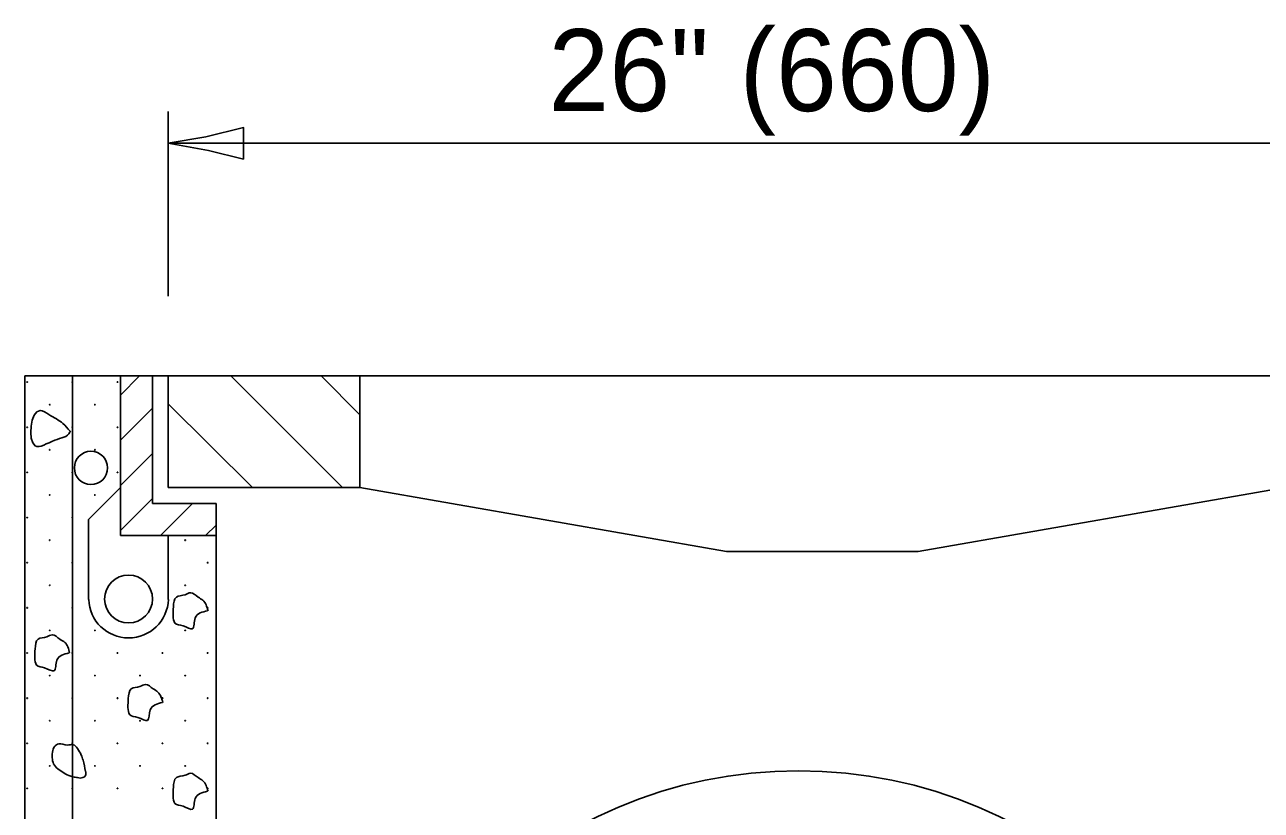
# Model space of a CAD drawing. Extents: x 0 to 2.83, y 0 to 1.83.
# Drawn here: x 1.993 to 2.1848, y 1.1507 to 1.2725 of the extents above; entities that cross this region are included whole.
import ezdxf

# ---------------------------------------------------------------- set-up
doc = ezdxf.new("R2010")
doc.units = 0
doc.layers.add('RD_Pr_Roadway_Dimensions', color=7, linetype='Continuous')
doc.layers.add('RD_Pr_Roadway_Items', color=7, linetype='Continuous')

msp = doc.modelspace()

# ---------------------------------------------------------------- linework, layer by layer
at = {"layer": 'RD_Pr_Roadway_Dimensions'}
for p, q in [((2.01527, 1.23042), (2.01527, 1.25907)), ((2.01527, 1.25412), (2.21816, 1.25412))]:
    msp.add_line(p, q, dxfattribs=at)
msp.add_lwpolyline([(2.02693, 1.25168), (2.02694, 1.25412), (2.02694, 1.25656), (2.0211, 1.25513), (2.01527, 1.25412), (2.02149, 1.25299)], close=True, dxfattribs=at)
at = {"layer": 'RD_Pr_Roadway_Items'}
for p, q in [((1.99301, 1.21806), (2.24043, 1.21806)), ((1.99301, 0.99538), (1.99301, 1.21806)), ((2.00043, 1.00527), (2.00043, 1.21806)), ((2.00787, 1.19332), (2.00787, 1.21806)), ((2.01282, 1.19827), (2.01282, 1.21806)), ((2.01527, 1.20075), (2.01527, 1.21806)), ((2.04498, 1.20075), (2.04498, 1.21806)), ((2.00291, 1.19579), (2.00787, 1.20075)), ((2.01527, 1.20075), (2.04498, 1.20075)), ((2.10186, 1.19085), (2.04498, 1.20075)), ((2.13157, 1.19085), (2.18847, 1.20075)), ((2.0227, 1.19827), (2.01282, 1.19827)), ((2.0227, 1.02507), (2.0227, 1.19827)), ((2.00292, 1.18342), (2.00291, 1.19579)), ((2.0227, 1.19332), (2.00787, 1.19332)), ((2.01527, 1.18342), (2.01527, 1.19332)), ((2.13157, 1.19085), (2.10186, 1.19085))]:
    msp.add_line(p, q, dxfattribs=at)
for points in [[(2.00787, 1.2151), (2.01082, 1.21806)], [(2.04231, 1.20075), (2.02497, 1.21806)], [(2.04498, 1.21206), (2.03897, 1.21806)], [(2.00787, 1.20811), (2.01282, 1.21305)], [(2.02831, 1.20075), (2.01527, 1.21375)], [(2.00787, 1.2011), (2.01282, 1.20605)], [(2.00787, 1.19411), (2.01282, 1.19905)], [(2.01407, 1.19332), (2.01903, 1.19827)], [(2.02106, 1.19332), (2.0227, 1.19496)]]:
    msp.add_lwpolyline(points, dxfattribs=at)
for centre, radius in [((1.99339, 1.21711), 0.0000495), ((2.00039, 1.21711), 0.0000495), ((2.00739, 1.21711), 0.0000495), ((1.99689, 1.21361), 0.0000495), ((2.00389, 1.21361), 0.0000495), ((1.99339, 1.21011), 0.0000495), ((2.00039, 1.21011), 0.0000495), ((2.00739, 1.21011), 0.0000495), ((1.99689, 1.20661), 0.0000495), ((2.00328, 1.20381), 0.00258), ((2.00389, 1.20661), 0.0000495), ((1.99339, 1.20311), 0.0000495), ((2.00039, 1.20311), 0.0000495), ((2.00739, 1.20311), 0.0000495), ((1.99689, 1.19961), 0.0000495), ((2.00389, 1.19961), 0.0000495), ((1.99339, 1.19611), 0.0000495), ((2.00039, 1.19611), 0.0000495), ((1.99689, 1.19261), 0.0000495), ((2.01788, 1.19261), 0.0000495), ((1.99339, 1.18912), 0.0000495), ((2.00039, 1.18912), 0.0000495), ((2.02138, 1.18912), 0.0000495), ((2.00911, 1.18349), 0.00371), ((1.99689, 1.18562), 0.0000495), ((2.01788, 1.18562), 0.0000495), ((1.99339, 1.18212), 0.0000495), ((2.00039, 1.18212), 0.0000495), ((2.02138, 1.18212), 0.0000495), ((1.99689, 1.17862), 0.0000495), ((2.00389, 1.17862), 0.0000495), ((2.01788, 1.17862), 0.0000495), ((1.99339, 1.17512), 0.0000495), ((2.00039, 1.17512), 0.0000495), ((2.00739, 1.17512), 0.0000495), ((2.01438, 1.17512), 0.0000495), ((2.02138, 1.17512), 0.0000495), ((1.99689, 1.17162), 0.0000495), ((2.00389, 1.17162), 0.0000495), ((2.01089, 1.17162), 0.0000495), ((2.01788, 1.17162), 0.0000495), ((1.99339, 1.16812), 0.0000495), ((2.00039, 1.16812), 0.0000495), ((2.00739, 1.16812), 0.0000495), ((2.01438, 1.16812), 0.0000495), ((2.02138, 1.16812), 0.0000495), ((1.99689, 1.16462), 0.0000495), ((2.00389, 1.16462), 0.0000495), ((2.01089, 1.16462), 0.0000495), ((2.01788, 1.16462), 0.0000495), ((1.99339, 1.16112), 0.0000495), ((2.00039, 1.16112), 0.0000495), ((2.00739, 1.16112), 0.0000495), ((2.01438, 1.16112), 0.0000495), ((2.02138, 1.16112), 0.0000495), ((1.99689, 1.15762), 0.0000495), ((2.00389, 1.15762), 0.0000495), ((2.01089, 1.15762), 0.0000495), ((2.01788, 1.15762), 0.0000495), ((2.11301, 1.08512), 0.07175), ((1.99339, 1.15413), 0.0000495), ((2.00039, 1.15413), 0.0000495), ((2.00739, 1.15413), 0.0000495), ((2.01438, 1.15413), 0.0000495), ((2.02138, 1.15413), 0.0000495)]:
    msp.add_circle(centre, radius, dxfattribs=at)
msp.add_arc((2.00911, 1.18365), 0.00619, 182.1516, 357.8467, dxfattribs=at)
for points in [[(2.00003, 1.20951), (1.99894, 1.21068), (1.99676, 1.21209), (1.99541, 1.21273), (1.99461, 1.20722), (1.99767, 1.20811), (2, 1.20933), (2.00009, 1.20955)], [(2.02143, 1.18167), (2.02065, 1.18329), (2.01989, 1.18379), (2.01872, 1.18446), (2.01787, 1.18415), (2.01652, 1.18379), (2.01606, 1.18229), (2.01602, 1.18091), (2.0163, 1.17977), (2.01756, 1.17934), (2.01903, 1.17888), (2.01946, 1.18056), (2.02136, 1.18167)], [(1.99997, 1.17514), (1.99923, 1.17677), (1.99845, 1.17726), (1.99727, 1.17795), (1.99642, 1.17762), (1.99507, 1.17726), (1.99462, 1.17578), (1.99458, 1.17438), (1.99485, 1.17325), (1.99609, 1.17281), (1.99758, 1.17236), (1.99799, 1.17403), (1.99989, 1.17514)], [(2.01443, 1.16746), (2.01366, 1.16907), (2.01293, 1.16957), (2.01173, 1.17024), (2.01088, 1.16993), (2.00953, 1.16957), (2.00907, 1.16807), (2.00902, 1.16669), (2.00931, 1.16555), (2.01057, 1.16512), (2.01204, 1.16466), (2.01247, 1.16632), (2.01435, 1.16746)], [(2.00241, 1.15675), (2.00205, 1.15851), (2.00177, 1.15931), (2.00119, 1.16032), (2.00054, 1.1609), (1.9996, 1.16086), (1.99828, 1.16104), (1.99767, 1.16068), (1.99732, 1.15973), (1.99729, 1.15863), (1.9976, 1.15774), (1.99837, 1.15701), (1.99929, 1.15638), (2.00048, 1.15593), (2.00119, 1.1558), (2.00201, 1.1558), (2.0025, 1.1563), (2.00247, 1.15669)], [(2.02143, 1.1537), (2.02065, 1.15532), (2.01989, 1.15581), (2.01872, 1.15648), (2.01787, 1.15617), (2.01652, 1.15581), (2.01606, 1.15434), (2.01602, 1.15293), (2.0163, 1.1518), (2.01756, 1.15136), (2.01903, 1.15091), (2.01946, 1.15258), (2.02136, 1.1537)]]:
    msp.add_spline(points, degree=3, dxfattribs=at)

# ---------------------------------------------------------------- texts
at = {"layer": 'RD_Pr_Roadway_Dimensions'}
msp.add_text('26" (660)', height=0.0127, dxfattribs=at).set_placement((2.07422, 1.25912))

doc.saveas('drawing.dxf')
